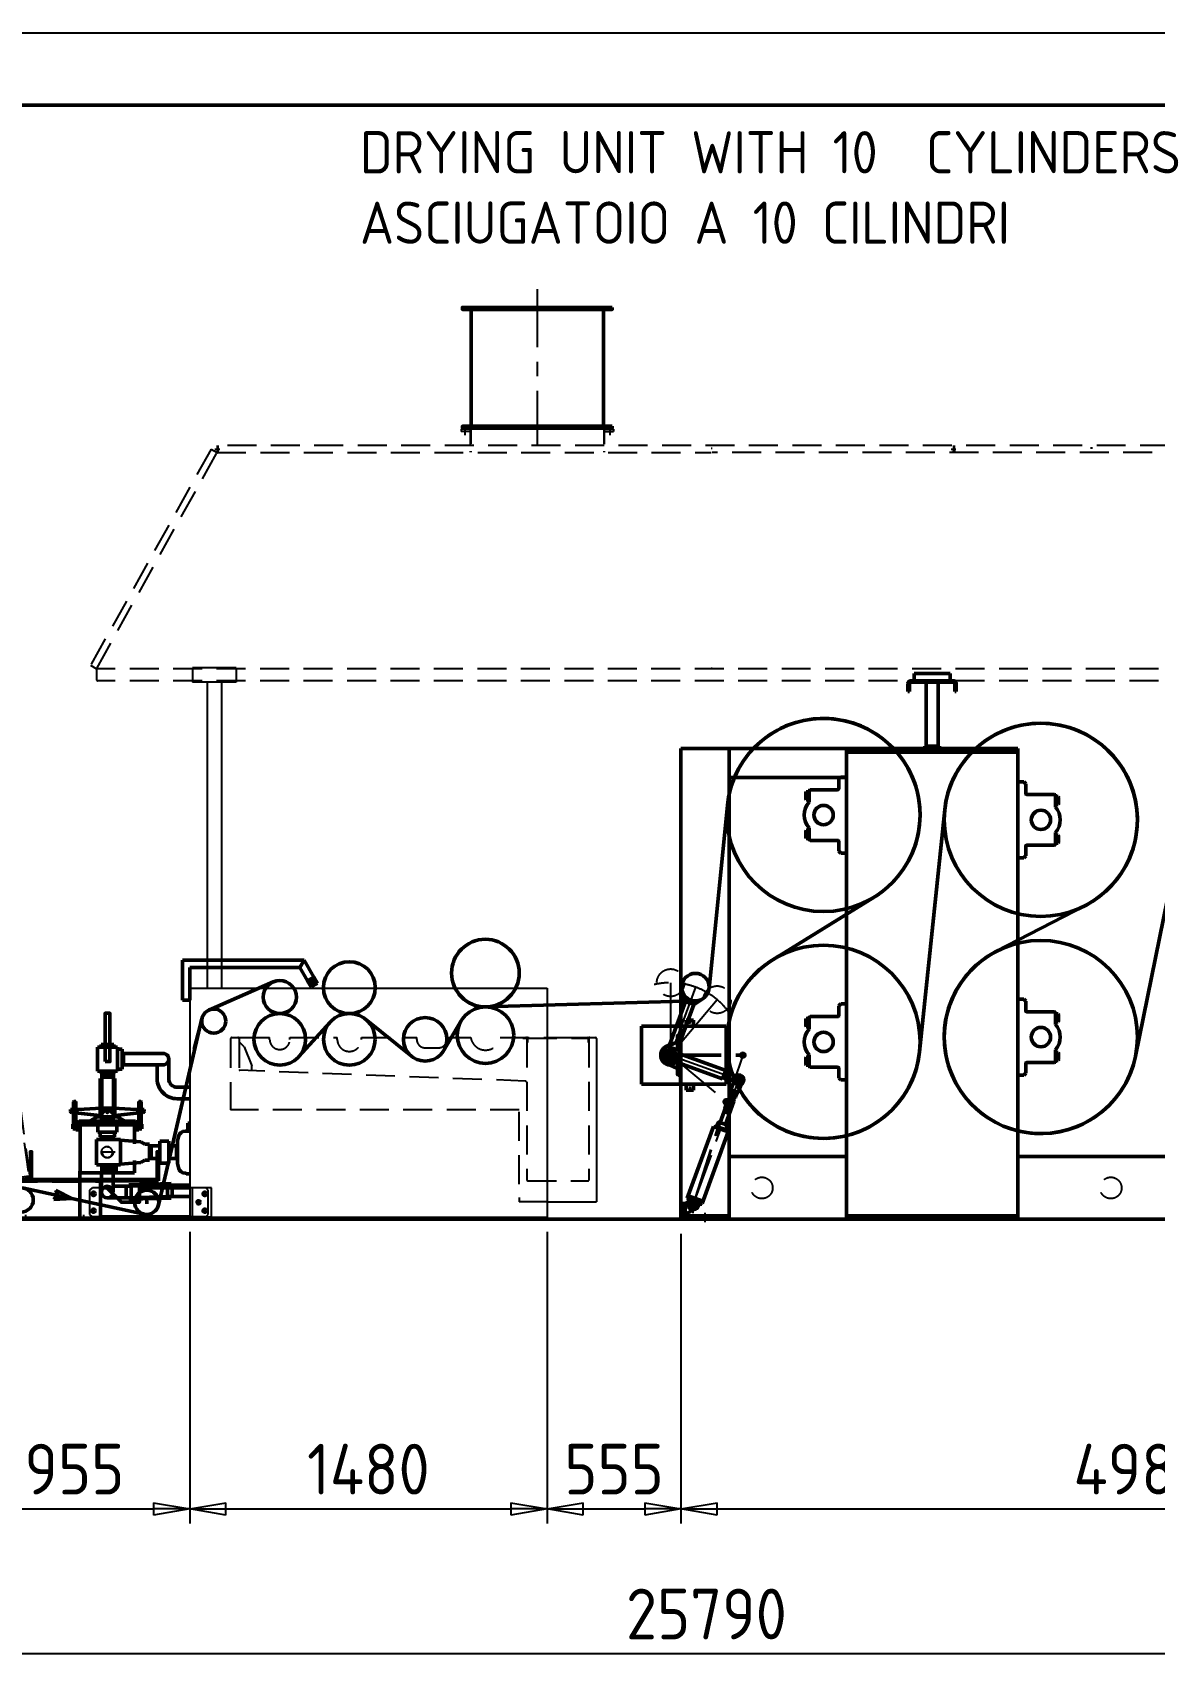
# Model space of a CAD drawing. Header units: millimetres. Extents: x 0 to 35640, y 0 to 17820.
# Drawn here: x 13926 to 18570, y 11044 to 17820 of the extents above; entities that cross this region are included whole.
import ezdxf

# ---------------------------------------------------------------- set-up
doc = ezdxf.new("R2010")
doc.units = ezdxf.units.MM
doc.header["$LTSCALE"] = 60
for name, pattern in [('ACISOWELD', [3, 2, -1]), ('AM_ISO08W050x2', [9, 6, -0.75, 1.5, -0.75]), ('BORDER', [1.75, 0.5, -0.25, 0.5, -0.25, 0, -0.25]), ('CENTER', [7, 4, -1, 1, -1])]:
    doc.linetypes.add(name, pattern=pattern)
for name, color, linetype, lineweight in [('AM_0', 7, 'Continuous', 50), ('AM_3', 6, 'ACISOWELD', 25), ('AM_4', 3, 'Continuous', 25), ('AM_5', 3, 'Continuous', 25), ('AM_7', 4, 'CENTER', 25), ('AM_BOR', 7, 'Continuous', 50)]:
    doc.layers.add(name, color=color, linetype=linetype, lineweight=lineweight)
doc.styles.get("Standard").update_dxf_attribs({"font": 'ISOCP.SHX'})
doc.dimstyles.new('AM_ISO$0', dxfattribs={"dimtxt": 3.5, "dimasz": 2.5, "dimexe": 1, "dimexo": 1, "dimgap": 1, "dimtad": 1, "dimdsep": 46, "dimtxsty": 'Standard', "dimblk": 'CLOSED', "dimcen": 0, "dimclrd": 256, "dimclre": 256, "dimclrt": 2, "dimadec": 0, "dimazin": 2, "dimtp": 0.1, "dimtm": 0.1, "dimtfac": 0.71, "dimtmove": 0, "dimatfit": 3, "dimfxl": 0, "dimlwd": -1, "dimlwe": -1, "dimarcsym": 1})

# ---------------------------------------------------------------- blocks, each defined once
blk = doc.blocks.new('A3-A2')
blk.add_line((589, 292), (5, 292))
at = {"layer": 'AM_BOR', "color": 1, "lineweight": 25}
blk.add_line((0, 297), (594, 297), dxfattribs=at)
blk = doc.blocks.new('_Closed')
at = {"color": 0, "linetype": 'ByBlock', "lineweight": -2}
for p, q in [((-1, 0.167), (0, 0)), ((-1, 0.167), (-1, -0.167)), ((0, 0), (-1, -0.167)), ((0, 0), (-1, 0))]:
    blk.add_line(p, q, dxfattribs=at)
blk = doc.blocks.new('*D10')
at = {"layer": 'AM_5', "transparency": 16777216}
for p, q in [((13620.8, 12844.4), (13620.8, 11644.4)), ((14575.8, 12852.4), (14575.8, 11644.4)), ((13770.8, 11704.4), (14425.8, 11704.4))]:
    blk.add_line(p, q, dxfattribs=at)
at = {"layer": 'Defpoints', "color": 0, "transparency": 16777216}
for p in [(13620.8, 12904.4), (14575.8, 12912.4), (14575.8, 11704.4)]:
    blk.add_point(p, dxfattribs=at)
at = {"layer": 'AM_5', "transparency": 16777216, "xscale": 150, "yscale": 150, "zscale": 150, "rotation": 180}
blk.add_blockref('_Closed', (13620.8, 11704.4), dxfattribs=at)
at = {"layer": 'AM_5', "transparency": 16777216, "xscale": 150, "yscale": 150, "zscale": 150}
blk.add_blockref('_Closed', (14575.8, 11704.4), dxfattribs=at)
at = {"layer": 'AM_5', "color": 2, "transparency": 16777216, "insert": (14098.3, 11869.4), "char_height": 210, "attachment_point": 5}
blk.add_mtext('955', dxfattribs=at)
blk = doc.blocks.new('*D12')
at = {"layer": 'AM_5', "transparency": 16777216}
for p, q in [((16610.3, 12844.4), (16610.3, 11644.4)), ((21590.3, 12844.4), (21590.3, 11644.4)), ((16760.3, 11704.4), (21440.3, 11704.4))]:
    blk.add_line(p, q, dxfattribs=at)
at = {"layer": 'Defpoints', "color": 0, "transparency": 16777216}
for p in [(16610.3, 12904.4), (21590.3, 12904.4), (21590.3, 11704.4)]:
    blk.add_point(p, dxfattribs=at)
at = {"layer": 'AM_5', "transparency": 16777216, "xscale": 150, "yscale": 150, "zscale": 150, "rotation": 180}
blk.add_blockref('_Closed', (16610.3, 11704.4), dxfattribs=at)
at = {"layer": 'AM_5', "transparency": 16777216, "xscale": 150, "yscale": 150, "zscale": 150}
blk.add_blockref('_Closed', (21590.3, 11704.4), dxfattribs=at)
at = {"layer": 'AM_5', "color": 2, "transparency": 16777216, "insert": (18511.9, 11869.4), "char_height": 210, "attachment_point": 5}
blk.add_mtext('4980', dxfattribs=at)
blk = doc.blocks.new('*D21')
at = {"layer": 'AM_5', "transparency": 16777216}
for p, q in [((3820.8, 12844.4), (3820.8, 11044.4)), ((29610.3, 12844.4), (29610.3, 11044.4)), ((29460.3, 11104.4), (3970.8, 11104.4))]:
    blk.add_line(p, q, dxfattribs=at)
at = {"layer": 'Defpoints', "color": 0, "transparency": 16777216}
for p in [(3820.8, 12904.4), (29610.3, 12904.4), (3820.8, 11104.4)]:
    blk.add_point(p, dxfattribs=at)
at = {"layer": 'AM_5', "transparency": 16777216, "xscale": 150, "yscale": 150, "zscale": 150, "rotation": 180}
blk.add_blockref('_Closed', (3820.8, 11104.4), dxfattribs=at)
at = {"layer": 'AM_5', "transparency": 16777216, "xscale": 150, "yscale": 150, "zscale": 150}
blk.add_blockref('_Closed', (29610.3, 11104.4), dxfattribs=at)
at = {"layer": 'AM_5', "color": 2, "transparency": 16777216, "insert": (16715.6, 11269.4), "char_height": 210, "attachment_point": 5}
blk.add_mtext('25790', dxfattribs=at)
blk = doc.blocks.new('65255')
at = {"layer": 'AM_0', "color": 1, "linetype": 'Continuous'}
for p, q in [((-140, 208.74), (-139, 209.74)), ((-140, 208.74), (-140, 176.74)), ((-140, 208.74), (-130, 208.74)), ((-131, 209.74), (-139, 209.74)), ((-139, 209.74), (-139, 176.74)), ((-131, 209.74), (-130, 208.75)), ((-131, 209.74), (-131, 176.74)), ((-130, 208.75), (-130, 176.74)), ((131, 209.74), (130, 208.75)), ((130, 208.75), (130, 176.74)), ((140, 208.74), (130, 208.74)), ((131, 209.74), (131, 176.74)), ((131, 209.74), (139, 209.74)), ((140, 208.74), (139, 209.74)), ((139, 209.74), (139, 176.74)), ((140, 208.74), (140, 176.74)), ((-120, 176.74), (-153, 176.74)), ((-153, 176.74), (-153, 170.22)), ((-120, 161.74), (-147.543, 164.25)), ((-140, 163.56), (-140, 116.74)), ((-130, 154.74), (-140, 154.74)), ((-139, 163.47), (-139, 154.74)), ((-131, 162.74), (-131, 154.74)), ((-130, 162.65), (-130, 116.74)), ((-120, 176.74), (-25, 182.74)), ((-120, 161.74), (-32.996, 151.67)), ((-71.954, 128.74), (-42.5, 146.74)), ((-42.5, 146.74), (42.5, 146.74)), ((-8.316, 175.4), (-35, 149.75)), ((-35, 149.75), (-35, 146.74)), ((-25, 182.74), (25, 182.74)), ((-24.435, 135), (-24.435, 150.01)), ((23.565, 144.99), (-24.435, 144.99)), ((-22.757, 174.01), (21.886, 174.01)), ((8.316, 175.4), (35, 149.74)), ((23.565, 135), (23.565, 150.01)), ((120, 176.74), (25, 182.74)), ((120, 161.74), (32.997, 151.67)), ((35, 149.74), (35, 146.74)), ((71.955, 128.74), (42.5, 146.74)), ((120, 176.74), (153, 176.74)), ((120, 161.74), (147.544, 164.25)), ((130, 162.65), (130, 116.74)), ((130, 154.74), (140, 154.74)), ((131, 162.74), (131, 154.74)), ((139, 163.47), (139, 154.74)), ((140, 163.56), (140, 116.74)), ((153, 176.74), (153, 170.22)), ((-143, 116.74), (-143, 96.74)), ((-125, 116.74), (-143, 116.74)), ((-125, 114.74), (-143, 114.74)), ((-128, 96.74), (-143, 96.74)), ((-130, 134.74), (-140, 134.74)), ((-139, 134.74), (-139, 116.74)), ((-130, 92.74), (-133.714, 96.74)), ((-131, 134.74), (-131, 116.74)), ((-112, 92.74), (-130, 92.74)), ((-128, 114.74), (-128, 96.74)), ((-125, 116.74), (-125, 112.74)), ((-125, 112.74), (125, 112.74)), ((-122, 114.74), (122, 114.74)), ((-122, 114.74), (-122, 112.74)), ((-120, 124.74), (-120, 117.74)), ((-120, 118.74), (120, 118.74)), ((-116, 128.74), (116, 128.74)), ((-112, 110.74), (-112, -85.26)), ((39.999, 115), (-40.001, 115)), ((-40.001, 83), (-40.001, 115)), ((39.999, 83), (-40.001, 83)), ((-30.001, 115), (-30.001, 135)), ((29.999, 135), (-30.001, 135)), ((-30.001, 63), (-30.001, 83)), ((29.999, 115), (29.999, 135)), ((29.999, 63), (29.999, 83)), ((39.999, 83), (39.999, 115)), ((112, 110.74), (112, 34.99)), ((112, 92.74), (130, 92.74)), ((120, 124.74), (120, 117.74)), ((122, 114.74), (122, 112.74)), ((125, 116.74), (125, 112.74)), ((125, 116.74), (143, 116.74)), ((125, 114.74), (143, 114.74)), ((128, 114.74), (128, 96.74)), ((128, 96.74), (143, 96.74)), ((130, 134.74), (140, 134.74)), ((130, 92.74), (133.715, 96.74)), ((131, 134.74), (131, 116.74)), ((139, 134.74), (139, 116.74)), ((143, 116.74), (143, 96.74)), ((29.999, 63), (-30.001, 63)), ((112, -35.01), (112, -85.26)), ((-112, -85.26), (112, -85.26)), ((-24, -85.26), (-24, -163.46)), ((24, -85.26), (24, -165.01)), ((263.999, -130.01), (88.552, -135.01)), ((88.552, -135.01), (88.552, -141.01)), ((264, -130), (264, -136)), ((-0.05, -189.01), (98.566, -189.01)), ((24, -141.01), (98.566, -141.01)), ((78.567, -141.01), (78.567, -189.01)), ((88.552, -195.01), (88.552, -189.01)), ((263.999, -190.01), (88.552, -195.01)), ((98.566, -141.01), (249, -136.01)), ((98.566, -141.01), (98.566, -189.01)), ((98.566, -189.01), (249, -184.01)), ((249, -136), (249, -184)), ((249, -136.01), (341.17, -136.01)), ((249, -184.01), (341.17, -184.01)), ((264, -184), (264, -190)), ((268.999, -184), (268.999, -136))]:
    blk.add_line(p, q, dxfattribs=at)
at = {"layer": 'AM_0', "color": 1, "linetype": 'BORDER'}
for p, q in [((-135, 213.36), (-135, 92.74)), ((135, 213.36), (135, 92.74))]:
    blk.add_line(p, q, dxfattribs=at)
at = {"layer": 'AM_0', "color": 1}
for p, q in [((323.316, 87), (341.17, 87)), ((332.95, 87), (332.95, 120)), ((332.95, 120), (341.17, 120)), ((-45, 53), (-45, -52)), ((55, 53), (-45, 53)), ((-25, 63), (-25, 53)), ((25, 63), (25, 53)), ((55, 53), (55, -52)), ((139.177, 42.63), (55, 50)), ((155, 33.5), (139.177, 42.63)), ((175, 33.5), (155, 33.5)), ((175, 33.5), (175, -33.5)), ((182, 10), (175, 10)), ((182, 26), (182, -26)), ((218, 26), (182, 26)), ((218, 45), (218, -45)), ((255, 45), (218, 45)), ((255, 45), (255, -45)), ((287, 26), (255, 26)), ((287, 26), (287, -26)), ((290, 46.43), (294.118, 63.88)), ((290, 46.43), (290, -46.44)), ((55, -52), (-45, -52)), ((-23, -52), (-23, -82)), ((37, -67), (-23, -67)), ((37, -52), (37, -82)), ((139.177, -42.64), (55, -50)), ((155, -33.5), (139.177, -42.64)), ((175, -33.5), (155, -33.5)), ((182, -10), (175, -10)), ((218, -26), (182, -26)), ((255, -45), (218, -45)), ((287, -26), (255, -26)), ((290, -46.44), (294.118, -63.89)), ((37, -82), (-23, -82)), ((323.316, -87), (326, -87)), ((326, -87), (326, -90)), ((326, -90), (341.17, -90))]:
    blk.add_line(p, q, dxfattribs=at)
at = {"layer": 'AM_0', "color": 1, "linetype": 'Continuous'}
for centre, radius in [((0, 166.74), 2.5), ((-0.05, -165.01), 24)]:
    blk.add_circle(centre, radius, dxfattribs=at)
for centre, radius, start, end in [((-147, 170.22), 6, 180, 264.806), ((0, 166.74), 12, 46.1297, 133.869), ((147, 170.22), 6, 275.194, 0.0000054), ((-116, 124.74), 4, 90, 180), ((-117, 117.74), 3, 180, 270), ((-114, 110.74), 2, 0.0000054, 90), ((114, 110.74), 2, 90, 180), ((116, 124.74), 4, 0.0000054, 90), ((117, 117.74), 3, 270, 0.0000054)]:
    blk.add_arc(centre, radius, start, end, dxfattribs=at)
at = {"layer": 'AM_0', "color": 1}
for centre, start, end in [((323.316, 57), 90, 166.723), ((323.316, -57), 193.277, 270)]:
    blk.add_arc(centre, 30, start, end, dxfattribs=at)
at = {"layer": 'AM_3', "color": 1}
blk.add_circle((0, 0), 24, dxfattribs=at)
blk.add_arc((0, 0), 21.5, 180, 90, dxfattribs=at)
at = {"layer": 'AM_7', "color": 1}
for p, q in [((32.243, 0), (-27.018, 0)), ((25, 63), (-25, 63))]:
    blk.add_line(p, q, dxfattribs=at)
blk = doc.blocks.new('65')
at = {"layer": 'AM_0', "color": 1, "linetype": 'Continuous'}
for p, q in [((-41, 50), (41, 50)), ((-41, -50), (-41, 50)), ((26.5, 61), (-26.5, 61)), ((-26.5, 50), (-26.5, 61)), ((26.5, 50), (26.5, 61)), ((41, -50), (41, 50)), ((41, 41), (61, 41)), ((61, 41), (61, -41)), ((229.9, 24), (61, 24)), ((67, 24), (67, -24)), ((254, 0), (254, -82)), ((-41, -50), (41, -50)), ((-26.5, -50), (-26.5, -59.5)), ((26.5, -59.5), (-26.5, -59.5)), ((-23.6, -59.5), (-23.6, -242.5)), ((24.4, -59.5), (24.4, -242.5)), ((26.5, -50), (26.5, -59.5)), ((41, -41), (61, -41)), ((230, -24), (61, -24)), ((206, -24), (206, -82)), ((-29.6, -80), (-29.6, -242.5)), ((-29.6, -80), (-23.6, -80)), ((-23.6, -75), (24.4, -75)), ((30.4, -80), (24.4, -80)), ((30.4, -80), (30.4, -242.5)), ((340.6, -116), (288.4, -116)), ((340.6, -164), (288.6, -164)), ((-29.6, -242.5), (30.4, -242.5))]:
    blk.add_line(p, q, dxfattribs=at)
blk.add_lwpolyline([(-10, -10), (10, -10), (10, 190), (-10, 190)], close=True, dxfattribs=at)
for centre, radius, start, end in [((230, 0), 24, 270, 90.13505), ((288, -82), 82, 179.999, 270.39467), ((288, -82), 34, 179.999, 270.61292)]:
    blk.add_arc(centre, radius, start, end, dxfattribs=at)
blk = doc.blocks.new('A$C69A94F64')
at = {"layer": 'AM_0'}
for name, p in [('65', (-713.6, -82.1)), ('65255', (-714.2, -467.5))]:
    blk.add_blockref(name, p, dxfattribs=at)
blk = doc.blocks.new('A$C21C01042')
at = {"layer": 'AM_0', "color": 1}
for p, q in [((-557.25, -675), (-544.75, -675)), ((-551, -681.25), (-551, -668.75)), ((-373, -735), (-743, -735))]:
    blk.add_line(p, q, dxfattribs=at)
blk.add_lwpolyline([(-743, -615), (-716, -615), (-656, -675), (-581, -675), (-581, -615), (-373, -615)], dxfattribs=at)
for centre in [(-771, -640), (-336, -675), (-311, -640), (-771, -710), (-311, -710)]:
    blk.add_circle(centre, 7, dxfattribs=at)
at = {"layer": 'AM_3', "color": 1}
for p, q in [((-786, -625), (-776, -615)), ((-786, -725), (-786, -625)), ((-743, -615), (-776, -615)), ((-306, -615), (-373, -615)), ((-296, -625), (-306, -615)), ((-296, -725), (-296, -625)), ((-776, -735), (-786, -725)), ((-743, -735), (-776, -735)), ((-306, -735), (-373, -735)), ((-306, -735), (-296, -725))]:
    blk.add_line(p, q, dxfattribs=at)
blk = doc.blocks.new('freccia')
at = {"layer": 'AM_0'}
for p, q in [((0, 0), (-1.944, 7.4148)), ((-1.944, 7.4148), (0, 6.1056)), ((1.948, 7.4148), (0, 6.1056)), ((0, 0), (1.948, 7.4148))]:
    blk.add_line(p, q, dxfattribs=at)
blk = doc.blocks.new('A$C6CCD4C46')
at = {"layer": 'AM_0'}
for p, q in [((-322.2, 86.9), (-502.3, -686.3)), ((-561.5, -723.9), (-1060.5, -616.6))]:
    blk.add_line(p, q, dxfattribs=at)
at = {"layer": 'AM_0', "color": 3}
for p, q in [((-1123, -585.5), (-743, -585.5)), ((-1123, -585.5), (-1123, -745.5)), ((-743, -585.5), (-743, -745.5)), ((-743, -740.5), (-1123, -740.5))]:
    blk.add_line(p, q, dxfattribs=at)
at = {"layer": 'AM_0'}
blk.add_lwpolyline([(-503, -585.5), (-503, -465.5), (-508, -465.5), (-508, -580.5), (-1028, -580.5), (-1028, -465.5), (-1033, -465.5), (-1033, -585.5), (-503, -585.5)], dxfattribs=at)
at = {"layer": 'AM_0', "color": 1}
for radius in [6.5, 4]:
    blk.add_circle((-1039.5, -579), radius, dxfattribs=at)
at = {"layer": 'AM_0'}
for centre in [(-1071, -665.5), (-551, -675)]:
    blk.add_circle(centre, 50, dxfattribs=at)
at = {"layer": 'AM_3'}
blk.add_line((-1123, -590.5), (-743, -590.5), dxfattribs=at)
blk.add_lwpolyline([(-1102.5, -66.3), (-1221.4, -82.5), (-1220.8, -87.4), (-1106.8, -71.9), (-1039.6, -567.4), (-1153.5, -582.9), (-1152.8, -587.8), (-1033.9, -571.7), (-1102.5, -66.3)], dxfattribs=at)
blk.add_lwpolyline([(-363.5, -735), (-283.5, -735), (-283.5, -615), (-363.5, -615)], close=True, dxfattribs=at)
at = {"layer": 'AM_7', "linetype": 'AM_ISO08W050x2'}
for p, q in [((-1053, -726.7), (-1053, -748.5)), ((-1003, -737.5), (-1003, -748.5)), ((-863, -737.5), (-863, -748.5)), ((-813, -726.7), (-813, -748.5))]:
    blk.add_line(p, q, dxfattribs=at)
at = {"layer": 'AM_0', "xscale": 9.999999999999533, "yscale": 9.999999999999533, "zscale": 9.999999999999533, "rotation": 77.86773213498773}
blk.add_blockref('freccia', (-859.6, -659.8), dxfattribs=at)
at = {"layer": 'AM_0'}
blk.add_blockref('A$C21C01042', (0, 0), dxfattribs=at)
blk = doc.blocks.new('103338')
at = {"layer": 'AM_0', "color": 1, "linetype": 'Continuous'}
for p, q in [((0, 1950), (0, 0)), ((0, 1950), (710, 1950)), ((0, 1935), (710, 1935)), ((710, 1950), (710, 0)), ((0, 15), (710, 15)), ((0, 0), (710, 0))]:
    blk.add_line(p, q, dxfattribs=at)
blk = doc.blocks.new('103341')
at = {"layer": 'AM_0', "color": 1}
for p, q in [((0, 260), (0, 0)), ((200, 260), (685, 260)), ((1395, 260), (2030, 260)), ((2030, 260), (2030, 0)), ((0, 0), (2030, 0))]:
    blk.add_line(p, q, dxfattribs=at)
blk = doc.blocks.new('103346')
at = {"layer": 'AM_0', "color": 1}
for p, q in [((-843, 212), (1107, 212)), ((-843, 12), (-843, 212)), ((1092, 212), (1092, 12)), ((1107, 212), (1107, 12)), ((-843, 12), (1107, 12))]:
    blk.add_line(p, q, dxfattribs=at)
at = {"layer": 'AM_7', "color": 1, "linetype": 'AM_ISO08W050x2'}
blk.add_line((1119, 112), (1080, 112), dxfattribs=at)
blk = doc.blocks.new('BALLERINO L')
at = {"layer": 'AM_0', "color": 1, "linetype": 'Continuous'}
for p, q in [((61.2, 222.4), (-7.1, 34.5)), ((96, 209.7), (27.7, 21.9)), ((47.8, 266.4), (60.1, 222.8)), ((60.1, 222.8), (97.2, 209.3)), ((134.7, 234.8), (97.2, 209.3)), ((27.9, 79.5), (27.9, 31.5)), ((30.9, 82.5), (42.9, 82.5)), ((-38.4, -17.9), (-17.9, 38.4)), ((-17.9, 38.4), (38.5, 17.9)), ((-16.5, 34), (25.1, 54.1)), ((18, -38.5), (38.5, 17.9)), ((32.9, 26.5), (42.9, 26.5)), ((228.1, -63.4), (34.5, 7.1)), ((41.1, 26.5), (41.1, -26.5)), ((-38.4, -17.9), (18, -38.5)), ((-16.5, -34), (25.1, -54.1)), ((215.4, -98.1), (21.9, -27.7)), ((27.9, -31.5), (27.9, -79.5)), ((32.9, -26.5), (42.9, -26.5)), ((228.1, -63.4), (215.4, -98.1)), ((30.9, -82.5), (42.9, -82.5)), ((224.7, -96.2), (217.2, -93.4)), ((231, -78.8), (220.1, -85.4)), ((227.6, -88.2), (220.1, -85.4)), ((231, -78.8), (223.5, -76.1)), ((223.5, -76.1), (227.6, -88.2)), ((224.7, -96.2), (233.9, -70.8)), ((257.5, -105.4), (225.5, -93.8)), ((233.9, -70.8), (226.4, -68.1)), ((265, -84.7), (233, -73.1)), ((270.4, -87.5), (251.3, -139.9)), ((257.5, -105.4), (268.1, -118.4)), ((258.6, -102.2), (263.8, -88)), ((269.6, -117.1), (258.6, -102.2)), ((281.8, -83.6), (263.8, -88)), ((265, -84.7), (281.4, -81.6)), ((300.5, -98.4), (281.4, -150.8)), ((205, -278.9), (239.9, -183.1)), ((227.5, -287.1), (262.4, -191.3)), ((239.9, -183.1), (241.1, -182.5)), ((239.9, -183.1), (262.4, -191.3)), ((261.8, -190), (241.1, -182.5)), ((242.1, -182.8), (244.8, -175.3)), ((244.8, -175.3), (246.1, -174.7)), ((244.8, -175.3), (249.5, -177)), ((245.8, -163.9), (247.1, -160.2)), ((263, -180.9), (246.1, -174.7)), ((246.8, -184.6), (249.9, -176.1)), ((259.2, -179.5), (246.8, -184.6)), ((266.7, -173.7), (247.9, -166.8)), ((248.1, -172.2), (249.8, -167.5)), ((263.1, -177.7), (248.1, -172.2)), ((253.4, -144.4), (248.6, -157.5)), ((248.6, -157.5), (249.2, -158.8)), ((249, -172.6), (250.7, -167.9)), ((270.8, -166.7), (249.2, -158.8)), ((249.9, -176.1), (256.2, -188)), ((253.4, -144.4), (251.3, -139.9)), ((251.4, -166), (252.8, -162.2)), ((276.9, -152.9), (253.4, -144.4)), ((256.2, -188), (259.2, -179.5)), ((258.9, -180.4), (263.6, -182.1)), ((260.9, -189.7), (263.6, -182.1)), ((261.8, -190), (262.4, -191.3)), ((262.2, -177.4), (263.9, -172.7)), ((263, -180.9), (263.6, -182.1)), ((263.1, -177.7), (264.8, -173)), ((264.6, -170.8), (265.9, -167)), ((270.2, -172.8), (271.5, -169.1)), ((270.8, -166.7), (272.1, -166.1)), ((276.9, -152.9), (272.1, -166.1)), ((276.9, -152.9), (281.4, -150.8)), ((69.1, -592.3), (177.2, -295.4)), ((130.2, -614.6), (238.2, -317.6)), ((238.2, -317.6), (177.2, -295.4)), ((188.9, -299.7), (190.6, -294.9)), ((190.6, -294.9), (197.7, -278.3)), ((228.2, -308.7), (190.6, -294.9)), ((232.3, -288.9), (200.2, -277.2)), ((226.5, -313.4), (228.2, -308.7)), ((233.5, -291.3), (228.2, -308.7)), ((130.2, -614.6), (69.1, -592.3)), ((69.9, -595.8), (71, -593)), ((83.6, -600.8), (69.9, -595.8)), ((133.6, -605.2), (72.5, -582.9)), ((76.7, -598.3), (74.1, -612.2)), ((83.2, -590), (84.3, -587.2)), ((83.6, -600.8), (84.6, -598)), ((84.4, -592.6), (118.2, -604.9)), ((113.6, -611.7), (114.7, -608.9)), ((120.8, -603.7), (121.8, -600.9)), ((113.5, -626.6), (120.4, -614.2)), ((113.6, -611.7), (127.2, -616.7)), ((127.2, -616.7), (128.3, -613.9))]:
    blk.add_line(p, q, dxfattribs=at)
at = {"layer": 'AM_0', "color": 1, "linetype": 'CENTER'}
for p, q in [((-30, 0), (300, 0)), ((10.5, 7.4), (-10.5, 7.5)), ((10.5, -7.5), (-10.5, -7.5))]:
    blk.add_line(p, q, dxfattribs=at)
at = {"layer": 'AM_0', "color": 1}
for p, q in [((86.2, -603.1), (60.8, -614.9)), ((48.8, -659.9), (48.8, -614.9)), ((48.8, -614.9), (60.8, -614.9)), ((60.8, -659.9), (48.8, -659.9)), ((60.8, -614.9), (60.8, -659.9)), ((60.8, -659.9), (103, -634.9))]:
    blk.add_line(p, q, dxfattribs=at)
at = {"layer": 'AM_0', "color": 1, "linetype": 'Continuous'}
for centre, radius in [((102.6, 281.9), 57), ((0, 0), 22), ((0, 0), 22), ((0, 0), 22), ((0, 0), 22), ((0, 0), 22), ((0, 0), 22), ((0, 0), 17.5), ((300, 0), 8), ((281.9, -102.6), 8), ((281.9, -102.6), 8), ((229.8, -192.9), 8), ((93.8, -619.4), 8), ((93.8, -619.4), 8)]:
    blk.add_circle(centre, radius, dxfattribs=at)
at = {"layer": 'AM_0', "color": 1}
for radius in [18, 8]:
    blk.add_circle((93.8, -619.4), radius, dxfattribs=at)
at = {"layer": 'AM_0', "color": 1, "linetype": 'Continuous'}
for centre, radius, start, end in [((30.9, 79.5), 3, 90, 180), ((0, 0), 41.1, 92.6807, 267.319), ((0, 0), 38.1, 115.84, 244.155), ((22.9, 58.6), 5, 296.003, 0), ((32.9, 31.5), 5, 180, 270), ((22.9, -58.6), 5, 0, 64.0751), ((32.9, -31.5), 5, 90, 180), ((30.9, -79.5), 3, 180, 270), ((268.9, -97.9), 10.9, 116.893, 203.135), ((281.9, -102.6), 21, 228.76, 91.1049), ((281.9, -102.6), 19, 229.449, 90.3575), ((281.9, -102.6), 19, 12.7303, 127.328), ((249, -163.8), 3.25, 182.62, 317.38), ((247.6, -173.6), 1.5, 250.149, 70.1492), ((249.5, -162.4), 3.25, 2.61987, 137.38), ((261.8, -157.8), 13.2, 218.109, 281.905), ((255.5, -175.2), 13.2, 38.1092, 101.905), ((262.6, -179.1), 1.5, 70.1492, 250.149), ((267.8, -170.6), 3.25, 182.62, 317.38), ((268.3, -169.2), 3.25, 2.61987, 137.38), ((199.5, -279.1), 2, 69.8881, 157.311), ((231.6, -290.7), 2, 343.136, 69.8881), ((85.1, -590.7), 2, 159.552, 250), ((118.9, -603), 2, 249.888, 340.448), ((93.8, -619.4), 21, 160, 340)]:
    blk.add_arc(centre, radius, start, end, dxfattribs=at)
at = {"layer": 'AM_3', "color": 1}
for centre in [(0, 300), (192.9, 229.8)]:
    blk.add_circle(centre, 57, dxfattribs=at)
at = {"layer": 'AM_7', "color": 1}
for p, q in [((0, 300), (0, -30)), ((102.6, 281.9), (0, 0)), ((192.9, 229.8), (0, 0)), ((-30.1, 0), (299.9, 0)), ((93.8, -619.4), (300, 0)), ((0, 0), (281.9, -102.6)), ((0, 0), (229.8, -192.9)), ((86.6, -639.2), (281.9, -102.6)), ((93.8, -619.4), (229.8, -192.9)), ((75.4, -602.1), (82.6, -582.4)), ((93.8, -654.5), (93.8, -584.4)), ((119.1, -618), (126.2, -598.3)), ((40.2, -622.4), (63.9, -622.4)), ((40.2, -652.4), (63.9, -652.4)), ((58.7, -619.4), (128.9, -619.4)), ((113.5, -626.6), (74.1, -612.2))]:
    blk.add_line(p, q, dxfattribs=at)
blk.add_arc((0, 0), 300, 34.4486, 106.362, dxfattribs=at)
blk = doc.blocks.new('A$C6A6E4FEF')
at = {"layer": 'AM_0', "color": 1, "linetype": 'Continuous'}
for p, q in [((95, 145), (65, 145)), ((65, 145), (65, 120)), ((95, 145), (95, 120)), ((230, 120), (-120, 120)), ((-120, 120), (-120, -120)), ((41, 23), (41, 120)), ((230, 120), (230, -120)), ((43, 23), (0, 23)), ((43, -23), (0, -23)), ((41, -120), (41, -23)), ((230, -120), (-120, -120)), ((65, -120), (65, -145)), ((95, -120), (95, -145)), ((95, -145), (65, -145))]:
    blk.add_line(p, q, dxfattribs=at)
blk.add_arc((0, 0), 23, 90, 270, dxfattribs=at)
at = {"layer": 'AM_7', "color": 1}
for p, q in [((80, 130), (80, 140)), ((85, 135), (75, 135)), ((36, 63), (46, 63)), ((36, -63), (46, -63)), ((85, -135), (75, -135)), ((80, -140), (80, -130))]:
    blk.add_line(p, q, dxfattribs=at)
blk = doc.blocks.new('103978')
at = {"layer": 'AM_0', "color": 1}
for p, q in [((-88, 281), (88, 281)), ((-88, 275), (88, 275)), ((75, 311), (-75, 311)), ((-75, 311), (-75, 281)), ((-25, 275), (-25, 10)), ((25, 10), (25, 275)), ((75, 281), (75, 311)), ((-100, 236), (-100, 269)), ((-94, 236), (-100, 236)), ((-94, 236), (-94, 269)), ((94, 269), (94, 236)), ((100, 236), (94, 236)), ((100, 269), (100, 236)), ((-30, 0), (-30, 10)), ((-30, 10), (30, 10)), ((30, 0), (-30, 0)), ((30, 10), (30, 0))]:
    blk.add_line(p, q, dxfattribs=at)
for centre, radius, start, end in [((-88, 269), 12, 90, 180), ((-88, 269), 6, 90, 180), ((88, 269), 12, 0, 90), ((88, 269), 6, 0, 90)]:
    blk.add_arc(centre, radius, start, end, dxfattribs=at)
blk = doc.blocks.new('103344')
at = {"layer": 'AM_0', "color": 1, "linetype": 'Continuous'}
for p, q in [((0, 120), (1395, 120)), ((200, 0), (685, 0))]:
    blk.add_line(p, q, dxfattribs=at)
blk = doc.blocks.new('A$C50085EA8')
at = {"layer": 'AM_3', "color": 1, "ltscale": 0.5}
for p, q in [((-5990, 1042), (-5990, 1033)), ((-5952.8, 1042), (-5990, 1042)), ((-5952.5, 1033), (-5990, 1033)), ((-5965, 1046.5), (-5965, 1044)), ((-5955.8, 1044), (-5965, 1044)), ((-5952.5, 1040.7), (-5952.5, 946.5)), ((-5950, 1041), (-5950, 946.5)), ((-5400, 1041), (-5400, 946.5)), ((-5397.5, 1040.7), (-5397.5, 946.5)), ((-5397.5, 1033), (-5360, 1033)), ((-5397.2, 1042), (-5360, 1042)), ((-5394.2, 1044), (-5385, 1044)), ((-5385, 1046.5), (-5385, 1044)), ((-5360, 1042), (-5360, 1033)), ((-2540, 1040.5), (-2540, 1031.5)), ((-2502.8, 1040.5), (-2540, 1040.5)), ((-2502.5, 1031.5), (-2540, 1031.5)), ((-2515, 1045), (-2515, 1042.5)), ((-2505.8, 1042.5), (-2515, 1042.5)), ((-2502.5, 1039.2), (-2502.5, 945)), ((-2500, 1039.5), (-2500, 945)), ((-1950, 1039.5), (-1950, 945)), ((-1947.5, 1039.2), (-1947.5, 945)), ((-1947.5, 1031.5), (-1910, 1031.5)), ((-1947.2, 1040.5), (-1910, 1040.5)), ((-1944.2, 1042.5), (-1935, 1042.5)), ((-1935, 1045), (-1935, 1042.5)), ((-1910, 1040.5), (-1910, 1031.5)), ((-2502.5, 945), (-1947.5, 945))]:
    blk.add_line(p, q, dxfattribs=at)
at = {"layer": 'AM_3', "color": 1, "linetype": 'AM_ISO08W050x2'}
for p, q in [((-5975, 1060.8), (-5975, 1018)), ((-5375, 1060.8), (-5375, 1018)), ((-2525, 1059.3), (-2525, 1016.5)), ((-1925, 1059.3), (-1925, 1016.5)), ((-7010.1, 960), (-6989.9, 960)), ((-3961.6, 960), (-3941.4, 960))]:
    blk.add_line(p, q, dxfattribs=at)
at = {"layer": 'AM_3', "color": 1}
for p, q in [((-7026.1, 959.3), (-7524.9, 63.9)), ((-7026.1, 959.3), (-7001.5, 945.6)), ((-898.5, 975), (-7001.5, 975)), ((-7001.5, 975), (-7001.5, 945.4)), ((-7000, 975), (-7000, 945.4)), ((-6998.5, 975), (-6998.5, 948)), ((-4951.5, 962.1), (-4954.5, 962.1)), ((-3951.5, 975), (-3951.5, 953)), ((-3950, 975), (-3950, 953)), ((-3948.5, 975), (-3948.5, 953)), ((-3375.9, 963.9), (-3383.9, 963.9)), ((-2948.5, 962.1), (-2945.5, 962.1)), ((-898.5, 975), (-898.5, 945.4)), ((-873.9, 959.3), (-898.5, 945.6)), ((-873.9, 959.3), (-375.1, 63.9)), ((-7499.6, 50.7), (-7001.7, 944.7)), ((-7001.5, 945), (-4954.5, 945)), ((-2948.5, 945), (-4951.5, 945)), ((-2945.5, 945), (-898.4, 945)), ((-400.4, 50.7), (-898.3, 944.7)), ((-7524.9, 63.9), (-7499.9, 49.9)), ((-7500, 49.2), (-7500, 3)), ((-403, 50), (-7497, 50)), ((-403, 0), (-7497, 0)), ((-7455, 0), (-7495, 0)), ((-4954.5, 52.6), (-4951.5, 52.6)), ((-2945.5, 52.6), (-2948.5, 52.6)), ((-375.1, 63.9), (-400.1, 49.9)), ((-400, 49.2), (-400, 3))]:
    blk.add_line(p, q, dxfattribs=at)
at = {"layer": 'AM_3', "color": 1, "ltscale": 0.5}
for centre, radius, start, end in [((-5955.8, 1040.7), 3.3, 0, 90), ((-5955.5, 1041), 5.5, 0, 90), ((-5394.5, 1041), 5.5, 90, 180), ((-5394.2, 1040.7), 3.3, 90, 180), ((-2505.8, 1039.2), 3.3, 0, 90), ((-2505.5, 1039.5), 5.5, 0, 90), ((-1944.5, 1039.5), 5.5, 90, 180), ((-1944.2, 1039.2), 3.3, 90, 180)]:
    blk.add_arc(centre, radius, start, end, dxfattribs=at)
at = {"layer": 'AM_3', "color": 1}
for centre, radius, start, end in [((-3953, 953), 1.5, 270, 0), ((-3953, 953), 3, 270, 0), ((-3947, 953), 3, 180, 270), ((-3947, 953), 1.5, 180, 270), ((-7003, 945.4), 1.5, 330.88293, 0), ((-7003, 945.4), 3, 330.88293, 0), ((-6997, 948), 3, 180, 270), ((-6997, 948), 1.5, 180, 270), ((-897, 945.4), 1.5, 180, 209.11707), ((-7497, 49.2), 3, 150.88293, 180), ((-7497, 3), 3, 180, 270), ((-403, 3), 3, 270, 0), ((-403, 49.2), 3, 0, 29.11707)]:
    blk.add_arc(centre, radius, start, end, dxfattribs=at)
blk = doc.blocks.new('A$C769E2CB4')
at = {"layer": 'AM_0', "color": 1}
for points in [[(-500, -310), (-492, -310), (-492, 310), (-500, 310)], [(-492, -273.5), (-8, -273.5), (-8, 273.5), (-492, 273.5)], [(-8, -310), (0, -310), (0, 310), (-8, 310)]]:
    blk.add_lwpolyline(points, close=True, dxfattribs=at)
at = {"layer": 'AM_7', "color": 1}
blk.add_line((-575, 0), (75, 0), dxfattribs=at)
blk = doc.blocks.new('A$C17c25f7e')
at = {"layer": 'AM_0'}
for p, q in [((747, 1714.4), (671.3, 956)), ((1542.9, 693.3), (1647.1, 1696.1)), ((2436.9, 674.8), (2653.1, 1734.6)), ((935, 1075.1), (1355, 1334.3)), ((2228.2, 1299.1), (1861.8, 1110.3))]:
    blk.add_line(p, q, dxfattribs=at)
at = {"layer": 'AM_0', "color": 1}
for centre in [(1145, 1674.7), (2045, 1654.7), (2045, 754.7), (1145, 734.7)]:
    blk.add_circle(centre, 400, dxfattribs=at)
at = {"layer": 'AM_0'}
for centre, start, end in [((1145, 1674.7), 301.67243, 174.30409), ((2045, 1654.7), 297.26604, 174.06229), ((2045, 754.7), 117.26604, 348.47385), ((1145, 734.7), 121.67243, 354.06229)]:
    blk.add_arc(centre, 400, start, end, dxfattribs=at)
at = {"layer": 'AM_3', "color": 1}
for centre in [(890, 129.7), (2335, 129.7)]:
    blk.add_circle(centre, 44.5, dxfattribs=at)
at = {"color": 1, "rotation": 270}
blk.add_blockref('103346', (543, 1106.7), dxfattribs=at)
at = {"color": 1}
for name, p in [('103344', (555, 1829.7)), ('103338', (1240, -0.3)), ('BALLERINO L', (512, 679.7)), ('A$C6A6E4FEF', (512, 679.7)), ('103341', (555, -0.3))]:
    blk.add_blockref(name, p, dxfattribs=at)
at = {"layer": 'AM_0', "xscale": -1, "rotation": 90}
blk.add_blockref('A$C769E2CB4', (-40, 3277.2), dxfattribs=at)
at = {"layer": 'AM_0'}
for name, p in [('A$C50085EA8', (5635, 2230.7)), ('103978', (1595, 1949.7))]:
    blk.add_blockref(name, p, dxfattribs=at)
blk = doc.blocks.new('*D77')
at = {"layer": 'AM_5', "transparency": 16777216}
for p, q in [((16055.8, 12852.4), (16055.8, 11644.4)), ((16610.3, 12844.4), (16610.3, 11644.4)), ((16205.8, 11704.4), (16460.3, 11704.4))]:
    blk.add_line(p, q, dxfattribs=at)
at = {"layer": 'Defpoints', "color": 0, "transparency": 16777216}
for p in [(16055.8, 12912.4), (16610.3, 12904.4), (16610.3, 11704.4)]:
    blk.add_point(p, dxfattribs=at)
at = {"layer": 'AM_5', "transparency": 16777216, "xscale": 150, "yscale": 150, "zscale": 150, "rotation": 180}
blk.add_blockref('_Closed', (16055.8, 11704.4), dxfattribs=at)
at = {"layer": 'AM_5', "transparency": 16777216, "xscale": 150, "yscale": 150, "zscale": 150}
blk.add_blockref('_Closed', (16610.3, 11704.4), dxfattribs=at)
at = {"layer": 'AM_5', "color": 2, "transparency": 16777216, "insert": (16333.1, 11869.4), "char_height": 210, "attachment_point": 5}
blk.add_mtext('555', dxfattribs=at)
blk = doc.blocks.new('*D78')
at = {"layer": 'AM_5', "transparency": 16777216}
for p, q in [((14575.8, 12852.4), (14575.8, 11644.4)), ((16055.8, 12852.4), (16055.8, 11644.4)), ((14725.8, 11704.4), (15905.8, 11704.4))]:
    blk.add_line(p, q, dxfattribs=at)
at = {"layer": 'Defpoints', "color": 0, "transparency": 16777216}
for p in [(14575.8, 12912.4), (16055.8, 12912.4), (16055.8, 11704.4)]:
    blk.add_point(p, dxfattribs=at)
at = {"layer": 'AM_5', "transparency": 16777216, "xscale": 150, "yscale": 150, "zscale": 150, "rotation": 180}
blk.add_blockref('_Closed', (14575.8, 11704.4), dxfattribs=at)
at = {"layer": 'AM_5', "transparency": 16777216, "xscale": 150, "yscale": 150, "zscale": 150}
blk.add_blockref('_Closed', (16055.8, 11704.4), dxfattribs=at)
at = {"layer": 'AM_5', "color": 2, "transparency": 16777216, "insert": (15315.8, 11869.4), "char_height": 210, "attachment_point": 5}
blk.add_mtext('1480', dxfattribs=at)

msp = doc.modelspace()

# ---------------------------------------------------------------- linework, layer by layer
at = {"layer": 'AM_0', "color": 1, "linetype": 'Continuous'}
for p, q in [((17263.804, 14728.607), (17271.804, 14736.607)), ((17271.804, 14736.607), (17263.804, 14728.607)), ((17263.804, 14689.107), (17263.804, 14728.607)), ((17271.804, 14736.607), (17295.804, 14736.607)), ((17271.804, 14736.607), (17295.804, 14736.607)), ((18029.804, 14716.607), (18005.804, 14716.607)), ((18029.804, 14716.607), (18005.804, 14716.607)), ((18029.804, 14716.607), (18037.804, 14708.607)), ((18029.804, 14716.607), (18037.804, 14708.607)), ((18037.804, 14669.107), (18037.804, 14708.607)), ((18037.804, 14669.107), (18037.804, 14708.607)), ((17127.804, 14646.807), (17127.804, 14671.407)), ((17128.904, 14675.907), (17140.804, 14675.907)), ((17128.904, 14642.307), (17140.804, 14642.307)), ((17129.104, 14666.907), (17140.804, 14666.907)), ((17129.104, 14651.307), (17140.804, 14651.307)), ((17140.804, 14632.007), (17140.804, 14679.107)), ((17145.804, 14684.107), (17258.804, 14684.107)), ((18155.804, 14664.107), (18042.804, 14664.107)), ((18155.804, 14664.107), (18042.804, 14664.107)), ((18160.804, 14612.007), (18160.804, 14659.107)), ((18160.804, 14612.007), (18160.804, 14659.107)), ((18172.704, 14655.907), (18160.804, 14655.907)), ((18172.704, 14655.907), (18160.804, 14655.907)), ((18172.504, 14646.907), (18160.804, 14646.907)), ((18172.504, 14646.907), (18160.804, 14646.907)), ((18173.804, 14626.807), (18173.804, 14651.407)), ((18173.804, 14626.807), (18173.804, 14651.407)), ((18172.504, 14631.307), (18160.804, 14631.307)), ((18172.504, 14631.307), (18160.804, 14631.307)), ((18172.704, 14622.307), (18160.804, 14622.307)), ((18172.704, 14622.307), (18160.804, 14622.307)), ((17127.804, 14511.407), (17127.804, 14486.807)), ((17128.904, 14515.907), (17140.804, 14515.907)), ((17129.104, 14506.907), (17140.804, 14506.907)), ((17140.804, 14526.207), (17140.804, 14479.107)), ((18160.804, 14506.207), (18160.804, 14459.107)), ((18160.804, 14506.207), (18160.804, 14459.107)), ((17128.904, 14482.307), (17140.804, 14482.307)), ((17129.104, 14491.307), (17140.804, 14491.307)), ((17145.804, 14474.107), (17258.804, 14474.107)), ((17263.804, 14469.107), (17263.804, 14429.607)), ((18037.804, 14449.107), (18037.804, 14409.607)), ((18037.804, 14449.107), (18037.804, 14409.607)), ((18155.804, 14454.107), (18042.804, 14454.107)), ((18155.804, 14454.107), (18042.804, 14454.107)), ((18172.704, 14495.907), (18160.804, 14495.907)), ((18172.704, 14495.907), (18160.804, 14495.907)), ((18172.504, 14486.907), (18160.804, 14486.907)), ((18172.504, 14486.907), (18160.804, 14486.907)), ((18172.504, 14471.307), (18160.804, 14471.307)), ((18172.504, 14471.307), (18160.804, 14471.307)), ((18172.704, 14462.307), (18160.804, 14462.307)), ((18172.704, 14462.307), (18160.804, 14462.307)), ((18173.804, 14491.407), (18173.804, 14466.807)), ((18173.804, 14491.407), (18173.804, 14466.807)), ((17271.804, 14421.607), (17263.804, 14429.607)), ((17271.804, 14421.607), (17295.804, 14421.607)), ((18029.804, 14401.607), (18005.804, 14401.607)), ((18029.804, 14401.607), (18005.804, 14401.607)), ((18029.804, 14401.607), (18005.804, 14401.607)), ((18029.804, 14401.607), (18005.804, 14401.607)), ((18037.804, 14409.607), (18029.804, 14401.607)), ((18029.804, 14401.607), (18037.804, 14409.607)), ((18037.804, 14409.607), (18029.804, 14401.607)), ((18029.804, 14401.607), (18037.804, 14409.607)), ((17263.804, 13788.607), (17271.804, 13796.607)), ((17271.804, 13796.607), (17263.804, 13788.607)), ((17263.804, 13749.107), (17263.804, 13788.607)), ((17271.804, 13796.607), (17295.804, 13796.607)), ((17271.804, 13796.607), (17295.804, 13796.607)), ((18029.804, 13816.607), (18005.804, 13816.607)), ((18029.804, 13816.607), (18037.804, 13808.607)), ((18037.804, 13769.107), (18037.804, 13808.607)), ((18155.804, 13764.107), (18042.804, 13764.107)), ((18160.804, 13712.007), (18160.804, 13759.107)), ((18172.704, 13755.907), (18160.804, 13755.907)), ((17127.804, 13706.807), (17127.804, 13731.407)), ((17128.904, 13735.907), (17140.804, 13735.907)), ((17128.904, 13702.307), (17140.804, 13702.307)), ((17129.104, 13726.907), (17140.804, 13726.907)), ((17129.104, 13711.307), (17140.804, 13711.307)), ((17140.804, 13692.007), (17140.804, 13739.107)), ((17145.804, 13744.107), (17258.804, 13744.107)), ((18172.504, 13746.907), (18160.804, 13746.907)), ((18172.504, 13731.307), (18160.804, 13731.307)), ((18172.704, 13722.307), (18160.804, 13722.307)), ((18173.804, 13726.807), (18173.804, 13751.407)), ((17127.804, 13571.407), (17127.804, 13546.807)), ((17128.904, 13575.907), (17140.804, 13575.907)), ((17129.104, 13566.907), (17140.804, 13566.907)), ((17129.104, 13551.307), (17140.804, 13551.307)), ((17140.804, 13586.207), (17140.804, 13539.107)), ((18155.804, 13554.107), (18042.804, 13554.107)), ((18160.804, 13606.207), (18160.804, 13559.107)), ((18172.704, 13595.907), (18160.804, 13595.907)), ((18172.504, 13586.907), (18160.804, 13586.907)), ((18172.504, 13571.307), (18160.804, 13571.307)), ((18172.704, 13562.307), (18160.804, 13562.307)), ((18173.804, 13591.407), (18173.804, 13566.807)), ((17128.904, 13542.307), (17140.804, 13542.307)), ((17145.804, 13534.107), (17258.804, 13534.107)), ((17263.804, 13529.107), (17263.804, 13489.607)), ((17271.804, 13481.607), (17263.804, 13489.607)), ((18029.804, 13501.607), (18005.804, 13501.607)), ((18029.804, 13501.607), (18005.804, 13501.607)), ((18037.804, 13509.607), (18029.804, 13501.607)), ((18029.804, 13501.607), (18037.804, 13509.607)), ((18037.804, 13549.107), (18037.804, 13509.607)), ((17271.804, 13481.607), (17295.804, 13481.607)), ((14120.404, 13104.413), (14120.404, 12904.413))]:
    msp.add_line(p, q, dxfattribs=at)
at = {"layer": 'AM_0', "color": 1}
for p, q in [((15049.162, 13977.414), (14545.804, 13977.414)), ((14545.804, 13977.414), (14545.804, 13812.413)), ((15031.843, 13947.414), (15049.162, 13977.414)), ((15049.162, 13977.414), (15089.294, 13907.904)), ((14575.804, 13812.413), (14575.804, 13947.414)), ((14575.804, 13947.414), (15031.843, 13947.414)), ((15031.843, 13947.414), (15063.314, 13892.904)), ((15063.314, 13892.904), (15089.294, 13907.904)), ((15078.314, 13866.923), (15063.314, 13892.904)), ((15104.294, 13881.923), (15089.294, 13907.904)), ((15078.314, 13866.923), (15104.294, 13881.923)), ((14575.804, 13812.413), (14545.804, 13812.413))]:
    msp.add_line(p, q, dxfattribs=at)
at = {"layer": 'AM_0'}
for p, q in [((14655.261, 13771.23), (14921.375, 13887.668)), ((15797.79, 13784.324), (16671.476, 13809.432)), ((14594.251, 13610.046), (14626.858, 13737.789)), ((15028.07, 13578.187), (15157.724, 13721.471)), ((15303.596, 13733.057), (15494.44, 13579.748)), ((15699.859, 13726.467), (15628.487, 13604.467))]:
    msp.add_line(p, q, dxfattribs=at)
at = {"layer": 'AM_0', "color": 7, "linetype": 'Continuous'}
msp.add_line((31064.326, 12904.413), (3541.493, 12904.413), dxfattribs=at)
at = {"layer": 'AM_0', "color": 1, "linetype": 'Continuous'}
for centre in [(17200.804, 14579.107), (18100.804, 14559.107), (18100.804, 14559.107), (18100.804, 13659.107), (17200.804, 13639.107)]:
    msp.add_circle(centre, 40, dxfattribs=at)
at = {"layer": 'AM_0'}
for centre, radius in [((15800.207, 13924.362), 140), ((15236.804, 13864.063), 107.5), ((14948.834, 13824.913), 68.5), ((14675.304, 13725.423), 50), ((14948.804, 13649.913), 106.9), ((15236.804, 13649.913), 106.65), ((15800.804, 13667.413), 116.95), ((15550.804, 13649.913), 90)]:
    msp.add_circle(centre, radius, dxfattribs=at)
at = {"layer": 'AM_0', "color": 1}
for centre in [(15083.804, 13887.414), (15083.804, 13887.413)]:
    msp.add_circle(centre, 8, dxfattribs=at)
at = {"layer": 'AM_0', "color": 1, "linetype": 'Continuous'}
for centre, radius, start, end in [((17136.204, 14671.407), 8.581, 147.851, 212.149), ((17136.204, 14646.807), 8.581, 147.851, 212.149), ((17151.704, 14659.107), 23.982, 161.052, 198.948), ((17145.804, 14679.107), 5, 90, 180), ((17258.804, 14689.107), 5, 260.648, 0), ((18042.804, 14669.107), 5, 180, 279.352), ((18042.804, 14669.107), 5, 180, 279.352), ((18155.804, 14659.107), 5, 0, 90), ((18155.804, 14659.107), 5, 0, 90), ((18149.904, 14639.107), 23.982, 341.052, 18.948), ((18149.904, 14639.107), 23.982, 341.052, 18.948), ((18165.404, 14651.407), 8.581, 327.851, 32.149), ((18165.404, 14651.407), 8.581, 327.851, 32.149), ((17200.804, 14579.107), 80, 138.591, 221.409), ((18100.804, 14559.107), 80, 318.591, 41.409), ((18100.804, 14559.107), 80, 318.591, 41.409), ((18165.404, 14626.807), 8.581, 327.851, 32.149), ((18165.404, 14626.807), 8.581, 327.851, 32.149), ((17136.204, 14511.407), 8.581, 147.851, 212.149), ((17151.704, 14499.107), 23.982, 161.052, 198.948), ((17136.204, 14486.807), 8.581, 147.851, 212.149), ((17145.804, 14479.107), 5, 180, 270), ((17258.804, 14469.107), 5, 0, 99.352), ((18042.804, 14449.107), 5, 80.648, 180), ((18042.804, 14449.107), 5, 80.648, 180), ((18155.804, 14459.107), 5, 270, 0), ((18155.804, 14459.107), 5, 270, 0), ((18149.904, 14479.107), 23.982, 341.052, 18.948), ((18149.904, 14479.107), 23.982, 341.052, 18.948), ((18165.404, 14491.407), 8.581, 327.851, 32.149), ((18165.404, 14491.407), 8.581, 327.851, 32.149), ((18165.404, 14466.807), 8.581, 327.851, 32.149), ((18165.404, 14466.807), 8.581, 327.851, 32.149), ((18042.804, 13769.107), 5, 180, 279.352), ((18155.804, 13759.107), 5, 0, 90), ((18165.404, 13751.407), 8.581, 327.851, 32.149), ((17200.804, 13639.107), 80, 138.591, 221.409), ((17136.204, 13731.407), 8.581, 147.851, 212.149), ((17136.204, 13706.807), 8.581, 147.851, 212.149), ((17151.704, 13719.107), 23.982, 161.052, 198.948), ((17145.804, 13739.107), 5, 90, 180), ((17258.804, 13749.107), 5, 260.648, 0), ((18100.804, 13659.107), 80, 318.591, 41.409), ((18149.904, 13739.107), 23.982, 341.052, 18.948), ((18165.404, 13726.807), 8.581, 327.851, 32.149), ((17136.204, 13571.407), 8.581, 147.851, 212.149), ((17136.204, 13546.807), 8.581, 147.851, 212.149), ((17151.704, 13559.107), 23.982, 161.052, 198.948), ((18042.804, 13549.107), 5, 80.648, 180), ((18155.804, 13559.107), 5, 270, 0), ((18149.904, 13579.107), 23.982, 341.052, 18.948), ((18165.404, 13591.407), 8.581, 327.851, 32.149), ((18165.404, 13566.807), 8.581, 327.851, 32.149), ((17145.804, 13539.107), 5, 180, 270), ((17258.804, 13529.107), 5, 0, 99.352)]:
    msp.add_arc(centre, radius, start, end, dxfattribs=at)
at = {"layer": 'AM_3'}
for p, q in [((14745.304, 13652.413), (14745.304, 13357.413)), ((14750.304, 13657.413), (14865.304, 13657.413)), ((14780.304, 13652.413), (14780.304, 13524.233)), ((14801.271, 13619.128), (14781.531, 13637.851)), ((14865.304, 13657.413), (14906.804, 13657.413)), ((14906.804, 13649.913), (14906.804, 13657.413)), ((14990.804, 13657.413), (15186.804, 13657.413)), ((14990.804, 13649.913), (14990.804, 13657.413)), ((15186.804, 13649.913), (15186.804, 13657.413)), ((15286.804, 13657.413), (15515.804, 13657.413)), ((15286.804, 13649.913), (15286.804, 13657.413)), ((15515.804, 13649.913), (15515.804, 13657.413)), ((15640.804, 13657.413), (15739.614, 13657.413)), ((15640.804, 13649.913), (15640.804, 13657.413)), ((15861.994, 13657.413), (16055.804, 13657.413)), ((15955.304, 13657.413), (15968.304, 13657.413)), ((15955.304, 13657.413), (15955.304, 13655.413)), ((15955.304, 13655.413), (15968.304, 13655.413)), ((15972.304, 13653.413), (15972.304, 13066.41)), ((15972.304, 13653.413), (15972.304, 13637.413)), ((15972.304, 13637.413), (15974.304, 13637.413)), ((15974.304, 13653.413), (15974.304, 13637.413)), ((15976.304, 13655.413), (16224.304, 13655.413)), ((16226.304, 13653.413), (16226.304, 13637.413)), ((16226.304, 13637.413), (16228.304, 13637.413)), ((16228.304, 13653.413), (16228.304, 13066.415)), ((16228.304, 13653.413), (16228.304, 13637.413)), ((14801.751, 13618.42), (14833.141, 13539.901)), ((15550.804, 13614.913), (15605.804, 13614.913)), ((15965.484, 13477.003), (14782.714, 13521.733)), ((14833.284, 13519.883), (14833.284, 13539.159)), ((15940.304, 13357.413), (14745.304, 13357.413)), ((15940.304, 13049.912), (15940.304, 13357.413)), ((15974.384, 13064.412), (16226.384, 13064.416)), ((15940.304, 12994.913), (15940.304, 12977.413)), ((16055.804, 12977.413), (15940.304, 12977.413))]:
    msp.add_line(p, q, dxfattribs=at)
at = {"layer": 'AM_3', "color": 3, "linetype": 'Continuous'}
msp.add_line((15940.304, 13103.14), (15940.304, 13150.765), dxfattribs=at)
at = {"layer": 'AM_3'}
for centre, radius, start, end in [((14750.304, 13652.413), 5, 90, 180), ((14775.304, 13652.413), 5, 0, 90), ((14784.284, 13640.753), 4, 180, 226.5149223), ((14799.894, 13617.677), 2, 21.7901105, 46.5149223), ((14948.804, 13649.913), 42, 180, 0), ((15236.804, 13649.913), 50, 180, 0), ((15550.804, 13649.913), 35, 180, 270), ((15605.804, 13649.913), 35, 270, 0), ((15800.804, 13667.413), 62, 189.282, 350.718), ((15968.304, 13653.413), 4, 0, 90), ((15968.304, 13653.413), 2, 0, 90), ((15976.304, 13653.413), 4, 90, 180), ((15976.304, 13653.413), 2, 90, 180), ((16224.304, 13653.413), 4, 0, 90), ((16224.304, 13653.413), 2, 0, 90), ((16232.304, 13653.413), 4, 90, 180), ((14782.804, 13524.233), 2.5, 180, 267.905), ((14831.284, 13539.159), 2, 0, 21.7901105), ((15965.304, 13472.003), 5, 0, 87.9047), ((15974.304, 13066.41), 2, 180, 272.203), ((16226.304, 13066.415), 2, 272.203, 0)]:
    msp.add_arc(centre, radius, start, end, dxfattribs=at)
at = {"layer": 'AM_4'}
for p, q in [((14575.804, 13862.413), (14575.804, 12912.413)), ((14575.804, 13862.413), (16055.804, 13862.413)), ((16055.804, 13862.413), (16055.804, 12912.413)), ((16055.804, 13657.413), (16256.304, 13657.413)), ((16260.304, 13653.413), (16260.304, 12977.413)), ((16055.804, 12977.413), (16260.304, 12977.413)), ((16055.804, 12912.413), (14575.804, 12912.413))]:
    msp.add_line(p, q, dxfattribs=at)
for points in [[(14660.804, 12904.413), (14710.804, 12904.413), (14710.804, 12912.413), (14660.804, 12912.413)], [(15970.804, 12904.413), (15920.804, 12904.413), (15920.804, 12912.413), (15970.804, 12912.413)]]:
    msp.add_lwpolyline(points, close=True, dxfattribs=at)
msp.add_arc((16256.304, 13653.413), 4, 0, 90, dxfattribs=at)
at = {"layer": 'AM_7', "color": 1, "linetype": 'Continuous'}
for p, q in [((14587.877, 15189.413), (14587.877, 15129.413)), ((14767.877, 15189.413), (14587.877, 15189.413)), ((14767.877, 15189.413), (14767.877, 15129.413)), ((14767.877, 15129.413), (14587.877, 15129.413)), ((14647.877, 15129.413), (14647.877, 13862.413)), ((14707.877, 15129.413), (14707.877, 13862.413))]:
    msp.add_line(p, q, dxfattribs=at)

# ---------------------------------------------------------------- block references
at = {"layer": 'AM_0', "lineweight": 0, "xscale": 60, "yscale": 60, "zscale": 60}
msp.add_blockref('A3-A2', (0, 0), dxfattribs=at)
at = {"layer": 'AM_0'}
for name, p in [('A$C17c25f7e', (16055.304, 12904.718)), ('A$C69A94F64', (14948.804, 13649.913)), ('A$C6CCD4C46', (14948.804, 13649.913))]:
    msp.add_blockref(name, p, dxfattribs=at)

# ---------------------------------------------------------------- texts
at = {"layer": 'AM_3', "color": 2, "insert": (15280.927, 17412.342), "char_height": 175, "width": 4453.69283, "attachment_point": 1}
msp.add_mtext('DRYING UNIT WITH 10  CYLINDERS\\PASCIUGATOIO A 10 CILINDRI', dxfattribs=at)

# ---------------------------------------------------------------- dimensions: what is measured, and where the dimension line sits
at = {"layer": 'AM_5'}
for base, p1, p2, override, picture, middle in [((3820.804240653, 11104.412773532), (29610.304240653, 12904.412773532), (3820.804240653, 12904.412773532), {"dimscale": 60, "dimdec": 0}, '*D21', (16715.554240653, 11269.433442823)), ((14575.804, 11704.413), (13620.804, 12904.413), (14575.804, 12912.413), {"dimscale": 60, "dimdec": 0}, '*D10', (14098.304, 11869.413)), ((16055.804, 11704.413), (14575.804, 12912.413), (16055.804, 12912.413), {"dimscale": 60, "dimdec": 0, "dimtix": 1}, '*D78', (15315.804, 11869.413)), ((16610.304240653, 11704.412773532), (16055.804240653, 12912.412604532), (16610.304240653, 12904.412773532), {"dimscale": 60, "dimdec": 0, "dimtix": 1}, '*D77', (16333.054240653, 11869.412773532))]:
    dim = msp.add_linear_dim(base=base, p1=p1, p2=p2, dimstyle='AM_ISO$0', override=override, dxfattribs=at)
    dim.commit()
    dim.dimension.update_dxf_attribs({"geometry": picture, "text_midpoint": middle})
dim = msp.add_linear_dim(base=(21590.304, 11704.413), p1=(16610.304, 12904.413), p2=(21590.304, 12904.413), dimstyle='AM_ISO$0', override={"dimscale": 60, "dimdec": 0}, dxfattribs=at)
dim.commit()
dim.dimension.update_dxf_attribs({"geometry": '*D12', "text_midpoint": (18511.875, 11704.413), "dimtype": 160})

doc.saveas('drawing.dxf')
